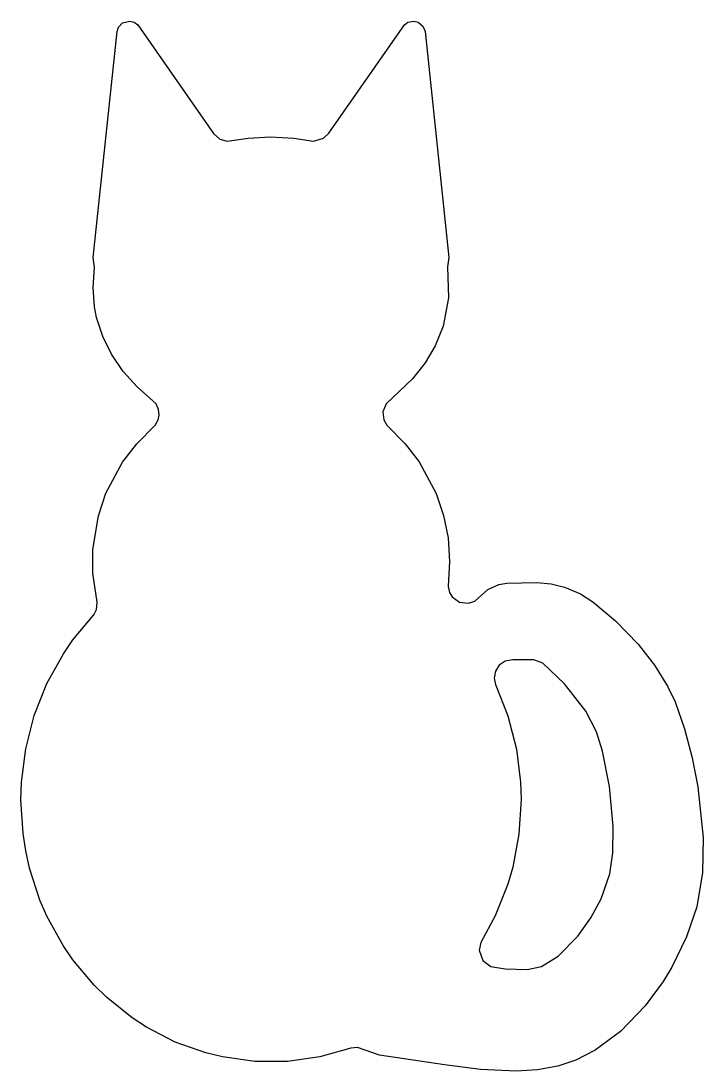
# Model space of a CAD drawing. Extents: x 0 to 1.95, y 0 to 3.
import ezdxf

# ---------------------------------------------------------------- set-up
doc = ezdxf.new("R2010")
doc.units = 0

msp = doc.modelspace()

# ---------------------------------------------------------------- linework, layer by layer
for points in [[(0.2101, 2.2954), (0.2067, 2.3242), (0.2747, 2.9696), (0.2784, 2.982), (0.2901, 2.9947), (0.3108, 3), (0.3234, 2.9966), (0.3337, 2.9889), (0.55, 2.6785), (0.5685, 2.6626), (0.5895, 2.6571), (0.6496, 2.6655), (0.7137, 2.669), (0.7801, 2.6655), (0.8358, 2.6571), (0.865, 2.6648), (0.8803, 2.6794), (1.096, 2.9889), (1.1063, 2.9966), (1.1232, 3), (1.1358, 2.9968), (1.149, 2.9857), (1.1551, 2.9696), (1.223, 2.3242), (1.2196, 2.2974), (1.2225, 2.2086), (1.2069, 2.1285), (1.1843, 2.0723), (1.1554, 2.0229), (1.1195, 1.9774), (1.0438, 1.9065), (1.0349, 1.8832), (1.0374, 1.8606), (1.0464, 1.8448), (1.0986, 1.7923), (1.1386, 1.7403), (1.1871, 1.6496), (1.2081, 1.5873), (1.2209, 1.5235), (1.2255, 1.4557), (1.2213, 1.3843), (1.2251, 1.3675), (1.2329, 1.3545), (1.2537, 1.3394), (1.2793, 1.3364), (1.2977, 1.3427), (1.335, 1.3756), (1.3662, 1.3901), (1.3888, 1.3939), (1.4748, 1.3956), (1.5156, 1.3917), (1.5537, 1.3828), (1.5999, 1.3634), (1.6349, 1.3407), (1.6994, 1.2858), (1.764, 1.2197), (1.8114, 1.1593), (1.8486, 1.0991), (1.8704, 1.0544), (1.8973, 0.9778), (1.9188, 0.8951), (1.9349, 0.8123), (1.9499, 0.6675), (1.9481, 0.5675), (1.9319, 0.4695), (1.9028, 0.3834), (1.8604, 0.2963), (1.8355, 0.2553), (1.7848, 0.1862), (1.7138, 0.1126), (1.6411, 0.0591), (1.5865, 0.0306), (1.5345, 0.0135), (1.4762, 0.0035), (1.4161, 0), (1.3141, 0.0046), (1.211, 0.0173), (1.0251, 0.0457), (0.9619, 0.0671), (0.9434, 0.065), (0.854, 0.0401), (0.7619, 0.0273), (0.6684, 0.0273), (0.5757, 0.0401), (0.5284, 0.0517), (0.441, 0.0828), (0.3587, 0.1253), (0.3175, 0.1521), (0.2446, 0.2106), (0.2092, 0.2453), (0.1486, 0.3176), (0.1203, 0.3588), (0.0743, 0.4422), (0.0543, 0.4883), (0.0247, 0.5795), (0.0137, 0.6288), (0.006, 0.6782), (0, 0.7744), (0.0016, 0.8249), (0.0137, 0.9205), (0.038, 1.0156), (0.0743, 1.1071), (0.1212, 1.1918), (0.1486, 1.2316), (0.2085, 1.3038), (0.2156, 1.3184), (0.2175, 1.3391), (0.2053, 1.4223), (0.2055, 1.4902), (0.2213, 1.5863), (0.243, 1.6506), (0.2905, 1.7394), (0.3311, 1.7923), (0.3833, 1.8448), (0.3923, 1.8606), (0.395, 1.8741), (0.3935, 1.89), (0.386, 1.9065), (0.332, 1.9547), (0.2919, 1.999), (0.2586, 2.0477), (0.2336, 2.0986), (0.2161, 2.1528), (0.2101, 2.1838), (0.206, 2.2381)], [(1.4058, 1.1752), (1.3841, 1.1712), (1.3673, 1.1598), (1.3562, 1.1427), (1.3528, 1.1227), (1.3567, 1.1044), (1.3919, 1.0151), (1.4162, 0.9194), (1.4281, 0.8249), (1.4297, 0.7759), (1.4236, 0.6771), (1.4057, 0.5821), (1.3917, 0.5336), (1.3561, 0.4436), (1.3148, 0.3672), (1.3103, 0.3453), (1.3202, 0.3159), (1.3433, 0.2985), (1.3847, 0.292), (1.4475, 0.29), (1.4882, 0.2981), (1.5353, 0.3277), (1.592, 0.3849), (1.6296, 0.438), (1.6586, 0.4917), (1.6838, 0.5635), (1.6921, 0.6238), (1.693, 0.6985), (1.6822, 0.8132), (1.6626, 0.9134), (1.6458, 0.9687), (1.615, 1.0285), (1.5539, 1.1066), (1.4921, 1.1651), (1.466, 1.1744)]]:
    msp.add_lwpolyline(points, close=True)

doc.saveas('drawing.dxf')
